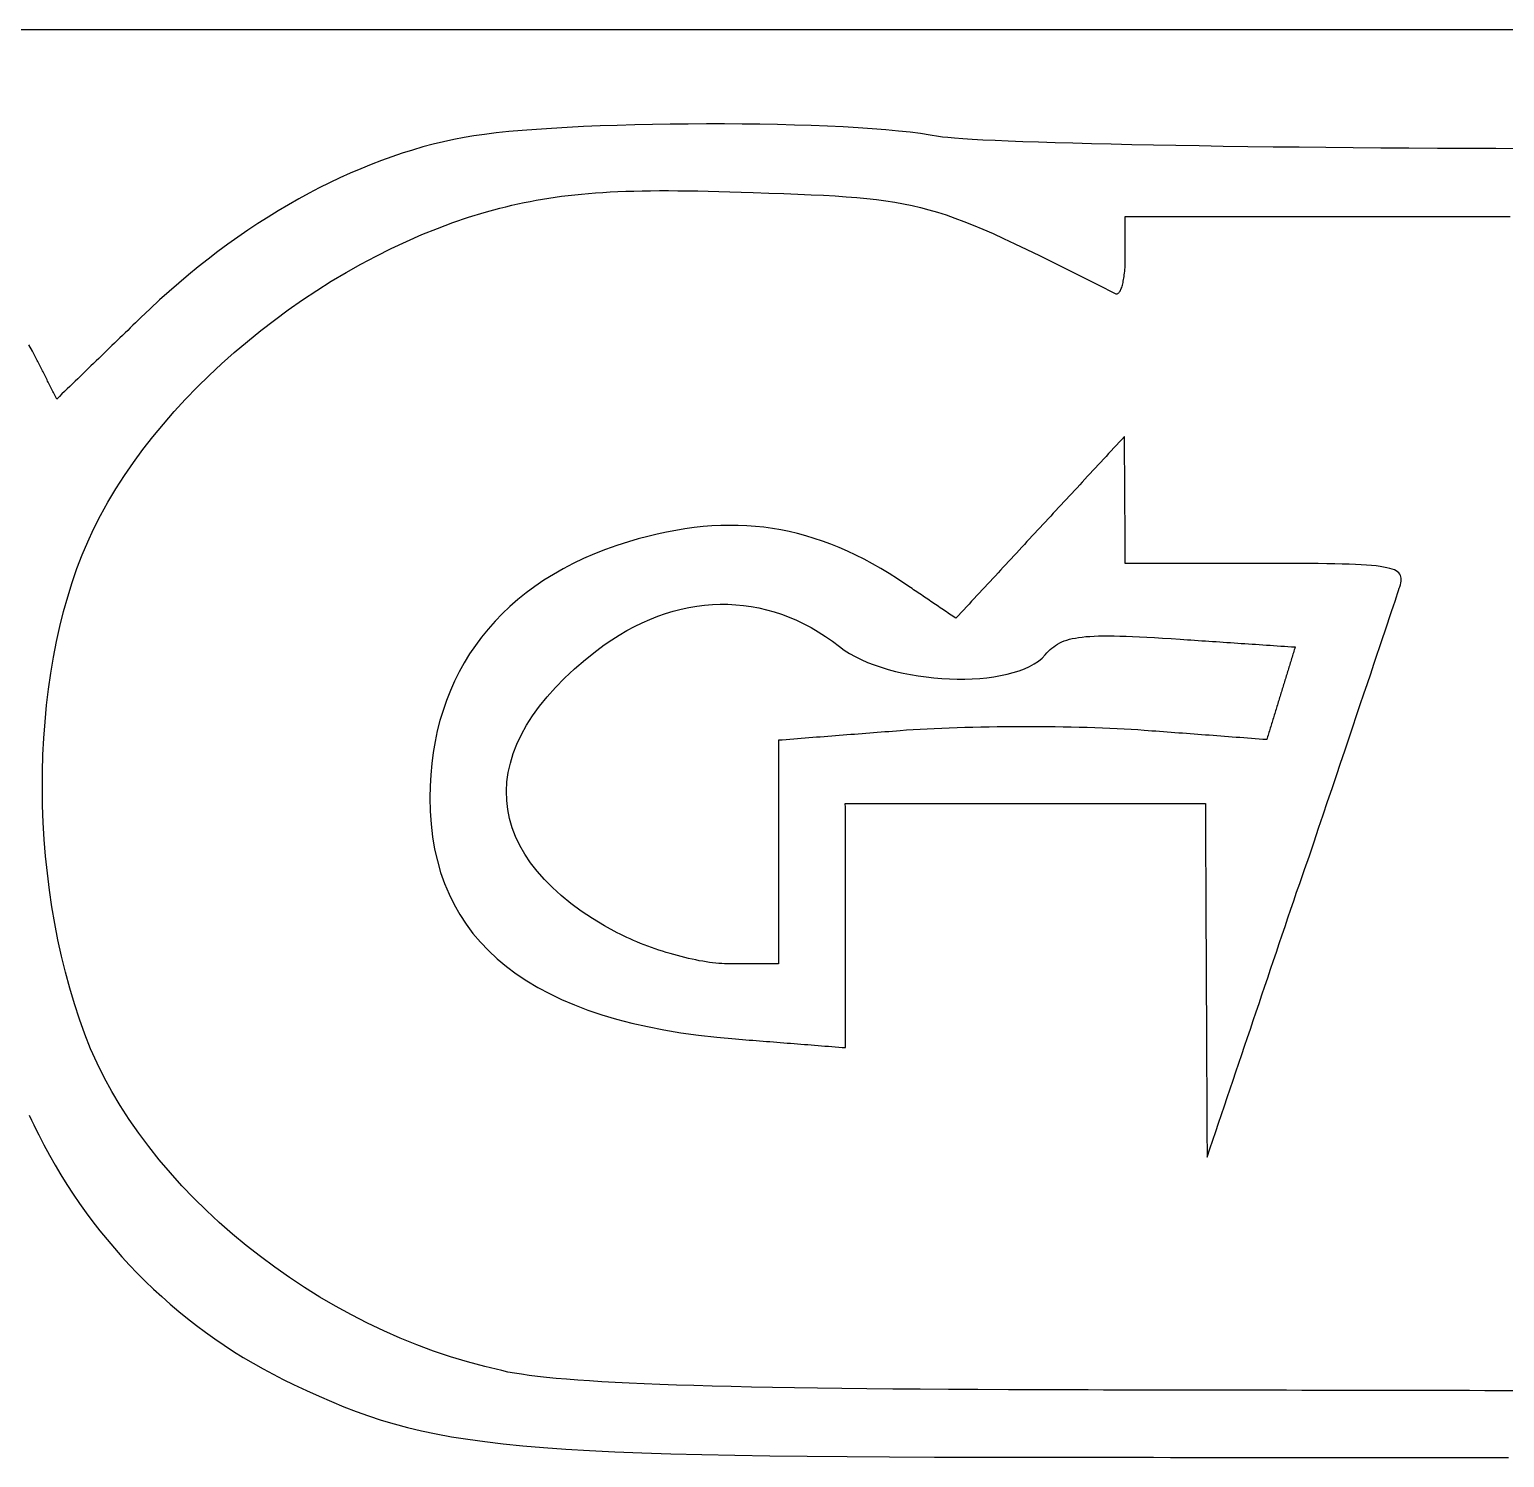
# Model space of a CAD drawing. Extents: x 0 to 124, y 0 to 63.
# Drawn here: x 61.48 to 92.69, y 32.46 to 62.65 of the extents above; entities that cross this region are included whole.
import ezdxf

# ---------------------------------------------------------------- set-up
doc = ezdxf.new("R2010")
doc.units = 0
doc.layers.get('0').update_dxf_attribs({"linetype": 'CONTINUOUS'})

msp = doc.modelspace()

# ---------------------------------------------------------------- linework, layer by layer
at = {"color": 7}
for points in [[(60.011908, 62.653333), (61.947778, 62.653333), (63.883644, 62.653333), (65.819514, 62.653333), (67.755381, 62.653333), (69.69125, 62.653333), (71.627117, 62.653333), (73.562986, 62.653333), (75.498853, 62.653333), (77.434722, 62.653333), (79.370589, 62.653333), (81.306458, 62.653333), (83.242325, 62.653333), (85.178194, 62.653333), (87.114061, 62.653333), (89.049931, 62.653333), (90.985797, 62.653333), (92.921667, 62.653333)], [(93.134265, 60.132718), (92.506566, 60.134267), (91.885426, 60.136468), (91.271722, 60.139305), (90.666333, 60.14276), (90.070133, 60.146816), (89.484002, 60.151457), (88.908817, 60.156665), (88.34545, 60.162424), (87.794787, 60.168718), (87.257701, 60.175528), (86.735065, 60.182839), (86.227765, 60.190633), (85.73667, 60.198893), (85.262661, 60.207604), (84.806615, 60.216747), (84.36941, 60.226307), (83.951922, 60.236265), (83.55503, 60.246607), (83.179607, 60.257314), (82.826533, 60.268369), (82.496688, 60.279756), (82.190943, 60.291459), (81.91018, 60.30346), (81.655274, 60.315742), (81.427106, 60.328289), (81.226547, 60.341084), (81.054476, 60.354109), (80.911776, 60.367348), (80.796892, 60.373853), (80.715556, 60.38747), (80.538467, 60.420716), (80.336602, 60.451757), (80.111552, 60.480597), (79.864918, 60.507239), (79.598294, 60.531683), (79.313281, 60.553934), (79.01147, 60.573994), (78.694461, 60.591865), (78.363849, 60.607551), (78.021231, 60.621053), (77.668205, 60.632374), (77.306368, 60.641517), (76.937314, 60.648485), (76.562641, 60.65328), (76.183947, 60.655904), (75.802829, 60.656362), (75.42088, 60.654654), (75.0397, 60.650784), (74.660884, 60.644754), (74.286028, 60.636567), (73.916732, 60.626225), (73.55459, 60.613731), (73.2012, 60.599088), (72.858159, 60.582299), (72.527058, 60.563365), (72.209502, 60.54229), (71.907084, 60.519076), (71.621399, 60.493726), (71.354047, 60.466243), (71.106623, 60.436628), (70.880724, 60.404885), (70.677944, 60.371017), (70.460644, 60.328563), (70.242797, 60.280733), (70.024473, 60.22757), (69.805756, 60.169117), (69.586723, 60.105418), (69.367451, 60.036515), (69.148015, 59.962453), (68.928496, 59.883275), (68.708973, 59.799023), (68.489522, 59.709742), (68.270222, 59.615475), (68.051149, 59.516265), (67.832382, 59.412155), (67.613998, 59.30319), (67.396078, 59.189411), (67.178696, 59.070864), (66.961933, 58.94759), (66.745863, 58.819634), (66.530567, 58.687038), (66.316123, 58.549847), (66.102608, 58.408103), (65.8901, 58.26185), (65.678677, 58.111132), (65.468415, 57.955991), (65.259393, 57.796471), (65.051689, 57.632615), (64.845384, 57.464468), (64.64055, 57.292071), (64.437271, 57.11547), (64.235618, 56.934706), (64.035675, 56.749823), (63.837518, 56.560865), (63.78192, 56.507031), (63.72632, 56.453196), (63.670722, 56.399362), (63.615124, 56.345528), (63.559526, 56.291693), (63.503926, 56.237859), (63.448328, 56.184024), (63.39273, 56.13019), (63.337132, 56.076356), (63.281532, 56.022521), (63.225934, 55.968687), (63.170336, 55.914852), (63.114738, 55.861018), (63.059141, 55.807183), (63.00354, 55.753349), (62.947942, 55.699514), (62.892345, 55.64568), (62.836744, 55.591845), (62.781146, 55.538011), (62.725548, 55.484177), (62.669951, 55.430342), (62.61435, 55.376508), (62.558752, 55.322673), (62.503154, 55.268839), (62.447557, 55.215005), (62.391956, 55.16117), (62.336358, 55.107336), (62.28076, 55.053501), (62.225163, 54.999667), (62.169565, 54.945832), (62.113964, 54.891998), (62.058367, 54.838163), (62.044651, 54.865466), (62.030935, 54.892768), (62.017219, 54.92007), (62.003503, 54.947372), (61.989787, 54.974674), (61.976071, 55.001976), (61.962355, 55.029279), (61.948639, 55.056581), (61.934923, 55.083883), (61.921207, 55.111185), (61.907491, 55.138487), (61.893775, 55.16579), (61.880059, 55.193092), (61.866343, 55.220394), (61.852627, 55.247696), (61.838911, 55.274998), (61.825195, 55.3023), (61.811479, 55.329603), (61.797763, 55.356905), (61.784047, 55.384207), (61.770331, 55.411509), (61.756615, 55.438811), (61.742899, 55.466113), (61.729183, 55.493416), (61.715467, 55.520718), (61.701751, 55.54802), (61.688035, 55.575322), (61.674319, 55.602624), (61.660603, 55.629927), (61.646887, 55.657229), (61.633171, 55.684531), (61.619455, 55.711833), (61.547177, 55.850374), (61.469741, 55.98881)], [(92.915918, 33.868505), (92.593329, 33.86907), (92.270744, 33.869634), (91.948155, 33.870199), (91.625567, 33.870763), (91.302978, 33.871328), (90.98039, 33.871892), (90.657801, 33.872456), (90.335213, 33.873021), (90.012624, 33.873585), (89.690039, 33.87415), (89.36745, 33.874714), (89.044862, 33.875279), (88.722273, 33.875843), (88.399685, 33.876408), (88.077096, 33.876972), (87.754508, 33.877536), (87.43192, 33.878101), (87.109334, 33.878665), (86.786745, 33.87923), (86.464157, 33.879794), (86.141568, 33.880359), (85.81898, 33.880923), (85.496392, 33.881488), (85.173803, 33.882052), (84.851215, 33.882616), (84.528629, 33.883181), (84.20604, 33.883745), (83.883452, 33.88431), (83.560864, 33.884874), (82.864887, 33.886568), (82.193799, 33.888825), (81.547166, 33.89176), (80.92455, 33.895288), (80.325516, 33.899409), (79.749633, 33.904122), (79.196466, 33.909484), (78.665575, 33.915467), (78.156531, 33.922128), (77.668896, 33.929437), (77.202236, 33.937452), (76.756119, 33.946145), (76.330104, 33.955571), (75.923764, 33.965703), (75.536656, 33.976596), (75.168354, 33.988252), (74.818415, 34.00067), (74.486409, 34.013878), (74.1719, 34.027876), (73.874455, 34.042693), (73.593638, 34.058356), (73.329013, 34.074866), (73.080146, 34.092223), (72.846602, 34.110454), (72.627947, 34.129589), (72.423745, 34.149599), (72.233564, 34.17054), (72.056966, 34.192412), (71.89352, 34.215244), (71.742788, 34.239035), (71.604336, 34.263786), (71.476351, 34.293982), (71.476351, 34.293982), (71.112741, 34.379337), (70.750585, 34.476925), (70.390303, 34.586406), (70.032316, 34.707441), (69.677046, 34.83969), (69.324917, 34.982812), (68.97635, 35.136468), (68.631762, 35.300316), (68.291583, 35.474018), (67.95623, 35.657232), (67.626126, 35.849619), (67.301694, 36.050839), (66.983353, 36.260552), (66.671526, 36.478417), (66.366636, 36.704094), (66.069106, 36.937244), (65.779354, 37.177526), (65.497806, 37.424601), (65.22488, 37.678127), (64.961002, 37.937765), (64.706593, 38.203175), (64.46207, 38.474016), (64.227862, 38.74995), (64.004385, 39.030634), (63.792063, 39.31573), (63.591321, 39.604897), (63.402577, 39.897796), (63.226253, 40.194085), (63.062773, 40.493426), (62.912557, 40.795477), (62.776029, 41.099899), (62.65361, 41.406352), (62.538991, 41.72579), (62.432229, 42.051316), (62.333313, 42.382414), (62.242234, 42.718567), (62.158987, 43.05926), (62.083558, 43.403976), (62.01594, 43.7522), (61.956123, 44.103415), (61.904104, 44.457104), (61.859866, 44.812753), (61.823402, 45.169845), (61.794709, 45.527864), (61.773768, 45.886293), (61.760588, 46.244617), (61.755141, 46.602319), (61.757399, 46.958884), (61.76739, 47.313795), (61.785113, 47.666537), (61.810542, 48.016592), (61.843658, 48.363446), (61.884461, 48.706581), (61.932944, 49.045483), (61.989092, 49.379633), (62.052903, 49.708518), (62.124364, 50.03162), (62.203465, 50.348424), (62.290201, 50.658413), (62.384559, 50.961071), (62.486534, 51.255882), (62.596116, 51.542331), (62.713291, 51.8199), (62.838059, 52.088074), (62.983909, 52.373668), (63.141623, 52.657632), (63.310804, 52.939657), (63.491056, 53.219429), (63.681991, 53.496638), (63.883207, 53.770971), (64.094312, 54.042117), (64.314911, 54.309764), (64.544612, 54.5736), (64.783016, 54.833314), (65.029729, 55.088594), (65.284358, 55.339128), (65.546509, 55.584605), (65.815786, 55.824713), (66.091791, 56.05914), (66.374134, 56.287574), (66.662419, 56.509704), (66.956249, 56.725219), (67.255232, 56.933805), (67.558971, 57.135153), (67.867073, 57.328949), (68.179143, 57.514882), (68.494786, 57.692641), (68.813607, 57.861914), (69.13521, 58.022389), (69.459204, 58.173754), (69.78519, 58.315698), (70.112774, 58.447909), (70.441566, 58.570076), (70.771165, 58.681886), (71.101179, 58.783028), (71.431212, 58.87319), (71.559973, 58.905463), (71.688415, 58.936153), (71.816826, 58.965277), (71.945483, 58.992853), (72.074665, 59.0189), (72.204659, 59.043433), (72.335743, 59.066471), (72.468198, 59.088033), (72.602304, 59.108135), (72.738347, 59.126793), (72.876605, 59.144028), (73.01736, 59.159855), (73.160893, 59.174294), (73.307482, 59.187358), (73.457415, 59.199067), (73.610967, 59.209442), (73.768424, 59.218496), (73.930064, 59.226248), (74.096169, 59.232717), (74.26702, 59.237918), (74.442901, 59.241872), (74.624091, 59.244581), (74.810871, 59.246077), (75.003522, 59.246388), (75.202325, 59.245513), (75.407562, 59.243481), (75.619517, 59.240309), (75.838465, 59.23601), (76.064694, 59.230603), (76.298481, 59.224103), (76.540106, 59.216531), (76.789856, 59.207904), (77.126078, 59.195751), (77.441868, 59.184031), (77.738642, 59.172347), (78.017822, 59.160304), (78.280824, 59.147505), (78.529073, 59.133555), (78.763983, 59.118058), (78.986975, 59.100617), (79.199475, 59.080833), (79.402892, 59.058315), (79.598655, 59.032664), (79.788179, 59.003483), (79.972885, 58.970377), (80.154193, 58.932949), (80.33352, 58.890803), (80.512291, 58.843544), (80.691919, 58.790774), (80.873829, 58.732098), (81.059438, 58.667119), (81.250166, 58.595441), (81.447434, 58.516668), (81.65266, 58.430404), (81.867265, 58.336253), (82.092667, 58.233817), (82.330287, 58.122701), (82.581547, 58.002509), (82.84786, 57.872844), (83.130652, 57.733311), (83.43134, 57.583513), (83.751344, 57.423053), (84.092085, 57.251536), (84.45498, 57.068565), (84.465818, 57.064233), (84.476542, 57.062201), (84.487097, 57.062435), (84.497483, 57.06489), (84.507699, 57.069496), (84.517718, 57.076213), (84.52754, 57.084993), (84.537135, 57.095788), (84.546505, 57.10855), (84.555621, 57.123228), (84.564482, 57.139772), (84.573062, 57.158136), (84.581359, 57.17827), (84.589374, 57.200125), (84.597051, 57.223652), (84.604417, 57.2488), (84.611444, 57.275524), (84.618105, 57.303773), (84.624398, 57.333499), (84.630325, 57.364652), (84.635856, 57.397183), (84.640965, 57.431044), (84.64565, 57.466186), (84.649911, 57.502559), (84.653721, 57.540115), (84.657051, 57.578805), (84.659902, 57.618579), (84.66216, 57.65939), (84.664135, 57.701187), (84.665546, 57.743923), (84.666393, 57.787548), (84.666669, 57.832013), (84.666669, 57.859205), (84.666669, 57.886397), (84.666669, 57.913589), (84.666669, 57.940782), (84.666669, 57.967974), (84.666669, 57.995166), (84.666669, 58.022358), (84.666669, 58.04955), (84.666669, 58.076742), (84.666669, 58.103934), (84.666669, 58.131126), (84.666669, 58.158318), (84.666669, 58.185511), (84.666669, 58.212703), (84.666669, 58.239895), (84.666669, 58.267087), (84.666669, 58.294282), (84.666669, 58.321474), (84.666669, 58.348666), (84.666669, 58.375858), (84.666669, 58.40305), (84.666669, 58.430242), (84.666669, 58.457437), (84.666669, 58.484629), (84.666669, 58.511822), (84.666669, 58.539014), (84.666669, 58.566206), (84.666669, 58.593398), (84.666669, 58.620593), (84.666669, 58.647785), (84.666669, 58.674977), (84.666669, 58.702169), (84.992255, 58.702169), (85.317838, 58.702169), (85.643424, 58.702169), (85.969009, 58.702169), (86.294595, 58.702169), (86.620178, 58.702169), (86.945764, 58.702169), (87.271349, 58.702169), (87.596932, 58.702169), (87.922518, 58.702169), (88.248103, 58.702169), (88.573689, 58.702169), (88.899272, 58.702169), (89.224858, 58.702169), (89.550443, 58.702169), (89.876026, 58.702169), (90.201612, 58.702169), (90.527197, 58.702169), (90.852783, 58.702169), (91.178366, 58.702169), (91.503952, 58.702169), (91.829537, 58.702169), (92.155123, 58.702169), (92.480706, 58.702169), (92.806291, 58.702169)], [(61.476469, 39.694033), (61.525559, 39.591459), (61.575428, 39.48856), (61.626011, 39.385499), (61.677242, 39.282433), (61.78841, 39.065852), (61.903774, 38.852106), (62.023281, 38.641245), (62.146888, 38.433318), (62.27454, 38.228374), (62.406189, 38.026461), (62.541782, 37.827628), (62.681276, 37.631924), (62.824617, 37.439398), (62.971753, 37.250099), (63.122638, 37.064075), (63.277219, 36.881375), (63.435447, 36.702049), (63.597276, 36.526144), (63.762653, 36.353711), (63.931526, 36.184797), (64.103848, 36.019451), (64.279568, 35.857723), (64.458638, 35.69966), (64.641008, 35.545313), (64.826625, 35.394729), (65.015443, 35.247958), (65.207408, 35.105048), (65.402474, 34.966049), (65.600591, 34.831008), (65.801706, 34.699976), (66.005772, 34.573), (66.212737, 34.45013), (66.422552, 34.331412), (66.63517, 34.2169), (66.850537, 34.106639), (67.068604, 34.000679), (67.343113, 33.872522), (67.610688, 33.751643), (67.873632, 33.637828), (68.134247, 33.530872), (68.394834, 33.430559), (68.657696, 33.336675), (68.925135, 33.249014), (69.199455, 33.167361), (69.482956, 33.091508), (69.777943, 33.021238), (70.086714, 32.956344), (70.411577, 32.896611), (70.75483, 32.841832), (71.118778, 32.791791), (71.505722, 32.74628), (71.917966, 32.705084), (72.35781, 32.667994), (72.827555, 32.634799), (73.329509, 32.605287), (73.865969, 32.579238), (74.439241, 32.556463), (75.051624, 32.536736), (75.705422, 32.519831), (76.40294, 32.50555), (77.146477, 32.493697), (77.938334, 32.484045), (78.780818, 32.476368), (79.676227, 32.47047), (80.626867, 32.466152), (81.635038, 32.463189), (82.703041, 32.461495), (83.833183, 32.460649), (84.190784, 32.460496), (84.548382, 32.460341), (84.905983, 32.460189), (85.263581, 32.460036), (85.621182, 32.459881), (85.978783, 32.459728), (86.336381, 32.459573), (86.693982, 32.459421), (87.051583, 32.459268), (87.409181, 32.459113), (87.766782, 32.458961), (88.124383, 32.458808), (88.481981, 32.458653), (88.839582, 32.458501), (89.19718, 32.458346), (89.554781, 32.458193), (89.912382, 32.458041), (90.26998, 32.457886), (90.627581, 32.457733), (90.985182, 32.457581), (91.34278, 32.457426), (91.700381, 32.457273), (92.057979, 32.457118), (92.41558, 32.456966), (92.773181, 32.456813)]]:
    msp.add_lwpolyline(points, dxfattribs=at)
for points in [[(90.473804, 50.870556), (90.485996, 50.91149), (90.495478, 50.95012), (90.501857, 50.986513), (90.504792, 51.020733), (90.503945, 51.052848), (90.498809, 51.082922), (90.489072, 51.11102), (90.47434, 51.13721), (90.454274, 51.161557), (90.428479, 51.184129), (90.396574, 51.204988), (90.358189, 51.224202), (90.312943, 51.241838), (90.260461, 51.257961), (90.200367, 51.272637), (90.132284, 51.28593), (90.055835, 51.297907), (89.970647, 51.308634), (89.876336, 51.318176), (89.77253, 51.326601), (89.658853, 51.333972), (89.534924, 51.340359), (89.400372, 51.345823), (89.254815, 51.350432), (89.09788, 51.354253), (88.92919, 51.357352), (88.748368, 51.359779), (88.555034, 51.361641), (88.348817, 51.362968), (88.129336, 51.363843), (87.896215, 51.364323), (87.649019, 51.364444), (87.555821, 51.364444), (87.462622, 51.364444), (87.369424, 51.364444), (87.276226, 51.364444), (87.183028, 51.364444), (87.089827, 51.364444), (86.996628, 51.364444), (86.90343, 51.364444), (86.810232, 51.364444), (86.717034, 51.364444), (86.623835, 51.364444), (86.530637, 51.364444), (86.437439, 51.364444), (86.344241, 51.364444), (86.251042, 51.364444), (86.157841, 51.364444), (86.064643, 51.364444), (85.971445, 51.364444), (85.878247, 51.364444), (85.785048, 51.364444), (85.69185, 51.364444), (85.598652, 51.364444), (85.505454, 51.364444), (85.412255, 51.364444), (85.319057, 51.364444), (85.225859, 51.364444), (85.132658, 51.364444), (85.03946, 51.364444), (84.946261, 51.364444), (84.853063, 51.364444), (84.759865, 51.364444), (84.666667, 51.364444), (84.666384, 51.406337), (84.666102, 51.448229), (84.66582, 51.490122), (84.665538, 51.532014), (84.665256, 51.573906), (84.664973, 51.615799), (84.664691, 51.657691), (84.664409, 51.699583), (84.664127, 51.741476), (84.663844, 51.783368), (84.663562, 51.825261), (84.66328, 51.867153), (84.662998, 51.909045), (84.662716, 51.950937), (84.662433, 51.99283), (84.662151, 52.034722), (84.661869, 52.076615), (84.661587, 52.118507), (84.661304, 52.160399), (84.661022, 52.202292), (84.66074, 52.244184), (84.660458, 52.286076), (84.660176, 52.327969), (84.659893, 52.369861), (84.659611, 52.411754), (84.659329, 52.453646), (84.659047, 52.495538), (84.658764, 52.537431), (84.658482, 52.579323), (84.6582, 52.621215), (84.657918, 52.663108), (84.657636, 52.705), (84.657353, 52.746893), (84.657071, 52.788785), (84.656789, 52.830677), (84.656507, 52.872569), (84.656224, 52.914462), (84.655942, 52.956354), (84.65566, 52.998247), (84.655378, 53.040139), (84.655096, 53.082031), (84.654813, 53.123924), (84.654531, 53.165816), (84.654249, 53.207708), (84.653967, 53.249601), (84.653684, 53.291493), (84.653402, 53.333386), (84.65312, 53.375278), (84.652838, 53.41717), (84.652556, 53.459062), (84.652273, 53.500955), (84.651991, 53.542847), (84.651709, 53.58474), (84.651427, 53.626632), (84.651144, 53.668524), (84.650862, 53.710417), (84.65058, 53.752309), (84.650298, 53.794201), (84.650016, 53.836094), (84.649733, 53.877986), (84.649451, 53.919879), (84.649169, 53.961771), (84.648887, 54.003663), (84.648604, 54.045556), (84.592863, 53.9855), (84.537118, 53.925444), (84.481376, 53.865389), (84.425635, 53.805333), (84.36989, 53.745278), (84.314149, 53.685222), (84.258407, 53.625166), (84.202665, 53.565111), (84.146921, 53.505055), (84.091179, 53.445), (84.035437, 53.384944), (83.979693, 53.324888), (83.923951, 53.264833), (83.868209, 53.204777), (83.812465, 53.144721), (83.756723, 53.084666), (83.700981, 53.02461), (83.645237, 52.964555), (83.589495, 52.904499), (83.533753, 52.844443), (83.478009, 52.784388), (83.422267, 52.724332), (83.366525, 52.664277), (83.310784, 52.604221), (83.255039, 52.544166), (83.199297, 52.48411), (83.143556, 52.424054), (83.087811, 52.363999), (83.032069, 52.303943), (82.976328, 52.243888), (82.920583, 52.183832), (82.864841, 52.123776), (82.8091, 52.063721), (82.753355, 52.003665), (82.697614, 51.94361), (82.641872, 51.883554), (82.586127, 51.823498), (82.530386, 51.763443), (82.474644, 51.703387), (82.418899, 51.643331), (82.363158, 51.583276), (82.307416, 51.52322), (82.251671, 51.463165), (82.19593, 51.403109), (82.140188, 51.343053), (82.084443, 51.282998), (82.028702, 51.222942), (81.97296, 51.162887), (81.917215, 51.102831), (81.861474, 51.042775), (81.805729, 50.98272), (81.749987, 50.922664), (81.694246, 50.862608), (81.638501, 50.802553), (81.58276, 50.742497), (81.527018, 50.682442), (81.471273, 50.622386), (81.415532, 50.562331), (81.35979, 50.502275), (81.304045, 50.442219), (81.248304, 50.382164), (81.192562, 50.322108), (81.136817, 50.262052), (81.081076, 50.201997), (81.047999, 50.224445), (81.01492, 50.246893), (80.981844, 50.269341), (80.948767, 50.291789), (80.915688, 50.314237), (80.882611, 50.336685), (80.849532, 50.359132), (80.816456, 50.38158), (80.783379, 50.404028), (80.7503, 50.426476), (80.717223, 50.448924), (80.684144, 50.471372), (80.651068, 50.49382), (80.617991, 50.516268), (80.584912, 50.538716), (80.551836, 50.561164), (80.518759, 50.583612), (80.48568, 50.60606), (80.452603, 50.628508), (80.419524, 50.650956), (80.386448, 50.673404), (80.353371, 50.695852), (80.320292, 50.7183), (80.287216, 50.740748), (80.254139, 50.763196), (80.22106, 50.785644), (80.187983, 50.808092), (80.154907, 50.83054), (80.121828, 50.852988), (80.088751, 50.875435), (80.055672, 50.897883), (80.022596, 50.920331), (79.844844, 51.038224), (79.667741, 51.150174), (79.491191, 51.256194), (79.315087, 51.356302), (79.139336, 51.450513), (78.96383, 51.538841), (78.788472, 51.621304), (78.613161, 51.697915), (78.437796, 51.768691), (78.262274, 51.833646), (78.086498, 51.892797), (77.910363, 51.94616), (77.733771, 51.993749), (77.55662, 52.03558), (77.378808, 52.071668), (77.200235, 52.102029), (77.020804, 52.126678), (76.84041, 52.145632), (76.658953, 52.158905), (76.476332, 52.166514), (76.292445, 52.168461), (76.107194, 52.164787), (75.920479, 52.155493), (75.732194, 52.140598), (75.542242, 52.120114), (75.35052, 52.094056), (75.156929, 52.062443), (74.961369, 52.025289), (74.763737, 51.982609), (74.563932, 51.93442), (74.361856, 51.880735), (74.157405, 51.821572), (73.908864, 51.742393), (73.667247, 51.656582), (73.432622, 51.56422), (73.205046, 51.465389), (72.984583, 51.360171), (72.771302, 51.248646), (72.56526, 51.130897), (72.366525, 51.007006), (72.175156, 50.877053), (71.991217, 50.74112), (71.814775, 50.59929), (71.645893, 50.451642), (71.484628, 50.29826), (71.331051, 50.139224), (71.185219, 49.974617), (71.047201, 49.804519), (70.917054, 49.629013), (70.794849, 49.448179), (70.680642, 49.2621), (70.574498, 49.070857), (70.476485, 48.874532), (70.386662, 48.673205), (70.305092, 48.466959), (70.231841, 48.255876), (70.166969, 48.040037), (70.110542, 47.819523), (70.062623, 47.594416), (70.023276, 47.364798), (69.992562, 47.130749), (69.970548, 46.892353), (69.957284, 46.64969), (69.952853, 46.402841), (69.959175, 46.120877), (69.978168, 45.846804), (70.009831, 45.580626), (70.054151, 45.322346), (70.111126, 45.071966), (70.180756, 44.82949), (70.263032, 44.594919), (70.357955, 44.368257), (70.465518, 44.149506), (70.585717, 43.93867), (70.718553, 43.73575), (70.864019, 43.54075), (71.022111, 43.353673), (71.19283, 43.174521), (71.376167, 43.003296), (71.57212, 42.840003), (71.780688, 42.684642), (72.001865, 42.537219), (72.23565, 42.397734), (72.482038, 42.26619), (72.741022, 42.142591), (73.012605, 42.02694), (73.29678, 41.919238), (73.593542, 41.819489), (73.902892, 41.727696), (74.224823, 41.643861), (74.559329, 41.567987), (74.906415, 41.500077), (75.26607, 41.440134), (75.638293, 41.38816), (76.023078, 41.344158), (76.420427, 41.308131), (76.493189, 41.302356), (76.565949, 41.296582), (76.638712, 41.290805), (76.711471, 41.285031), (76.784234, 41.279254), (76.856994, 41.273479), (76.929756, 41.267702), (77.002516, 41.261928), (77.075278, 41.256151), (77.148038, 41.250374), (77.220801, 41.2446), (77.29356, 41.238822), (77.366323, 41.233048), (77.439083, 41.227271), (77.511845, 41.221497), (77.584605, 41.21572), (77.657367, 41.209946), (77.73013, 41.204171), (77.80289, 41.198394), (77.875652, 41.19262), (77.948412, 41.186843), (78.021174, 41.181069), (78.093934, 41.175291), (78.166697, 41.169514), (78.239456, 41.16374), (78.312219, 41.157963), (78.384979, 41.152189), (78.457741, 41.146414), (78.530501, 41.14064), (78.603263, 41.134863), (78.676023, 41.129089), (78.748786, 41.123312), (78.748786, 41.203955), (78.748786, 41.284598), (78.748786, 41.365241), (78.748786, 41.445884), (78.748786, 41.526527), (78.748786, 41.60717), (78.748786, 41.687813), (78.748786, 41.768456), (78.748786, 41.849099), (78.748786, 41.929742), (78.748786, 42.010385), (78.748786, 42.091028), (78.748786, 42.171671), (78.748786, 42.252314), (78.748786, 42.332957), (78.748786, 42.4136), (78.748786, 42.494243), (78.748786, 42.574886), (78.748786, 42.655529), (78.748786, 42.736172), (78.748786, 42.816815), (78.748786, 42.897458), (78.748786, 42.978101), (78.748786, 43.058744), (78.748786, 43.139387), (78.748786, 43.22003), (78.748786, 43.300673), (78.748786, 43.381316), (78.748786, 43.461959), (78.748786, 43.542602), (78.748786, 43.623246), (78.748786, 43.703889), (78.748786, 43.784532), (78.748786, 43.865175), (78.748786, 43.945818), (78.748786, 44.026461), (78.748786, 44.107104), (78.748786, 44.187747), (78.748786, 44.26839), (78.748786, 44.349033), (78.748786, 44.429676), (78.748786, 44.510319), (78.748786, 44.590962), (78.748786, 44.671605), (78.748786, 44.752248), (78.748786, 44.832891), (78.748786, 44.913534), (78.748786, 44.994177), (78.748786, 45.07482), (78.748786, 45.155463), (78.748786, 45.236106), (78.748786, 45.316749), (78.748786, 45.397392), (78.748786, 45.478035), (78.748786, 45.558678), (78.748786, 45.639321), (78.748786, 45.719964), (78.748786, 45.800607), (78.748786, 45.88125), (78.748786, 45.961893), (78.748786, 46.042536), (78.748786, 46.123179), (78.748786, 46.203822), (78.74, 46.284444), (78.859061, 46.284444), (78.978125, 46.284444), (79.097186, 46.284444), (79.21625, 46.284444), (79.335311, 46.284444), (79.454375, 46.284444), (79.573436, 46.284444), (79.6925, 46.284444), (79.811561, 46.284444), (79.930625, 46.284444), (80.049686, 46.284444), (80.16875, 46.284444), (80.287811, 46.284444), (80.406875, 46.284444), (80.525936, 46.284444), (80.645, 46.284444), (80.764061, 46.284444), (80.883125, 46.284444), (81.002186, 46.284444), (81.12125, 46.284444), (81.240311, 46.284444), (81.359375, 46.284444), (81.478436, 46.284444), (81.5975, 46.284444), (81.716561, 46.284444), (81.835625, 46.284444), (81.954686, 46.284444), (82.07375, 46.284444), (82.192811, 46.284444), (82.311875, 46.284444), (82.430936, 46.284444), (82.55, 46.284444), (82.669061, 46.284444), (82.788125, 46.284444), (82.907186, 46.284444), (83.02625, 46.284444), (83.145311, 46.284444), (83.264375, 46.284444), (83.383436, 46.284444), (83.5025, 46.284444), (83.621561, 46.284444), (83.740625, 46.284444), (83.859686, 46.284444), (83.97875, 46.284444), (84.097811, 46.284444), (84.216875, 46.284444), (84.335936, 46.284444), (84.455, 46.284444), (84.574061, 46.284444), (84.693125, 46.284444), (84.812186, 46.284444), (84.93125, 46.284444), (85.050311, 46.284444), (85.169375, 46.284444), (85.288436, 46.284444), (85.4075, 46.284444), (85.526561, 46.284444), (85.645625, 46.284444), (85.764686, 46.284444), (85.88375, 46.284444), (86.002811, 46.284444), (86.121875, 46.284444), (86.240936, 46.284444), (86.36, 46.284444), (86.360564, 46.167587), (86.361129, 46.050729), (86.361693, 45.933872), (86.362258, 45.817014), (86.362822, 45.700156), (86.363387, 45.583299), (86.363951, 45.466441), (86.364516, 45.349583), (86.36508, 45.232726), (86.365644, 45.115868), (86.366209, 44.999011), (86.366773, 44.882153), (86.367338, 44.765295), (86.367902, 44.648438), (86.368467, 44.53158), (86.369031, 44.414722), (86.369596, 44.297865), (86.37016, 44.181007), (86.370724, 44.064149), (86.371289, 43.947292), (86.371853, 43.830434), (86.372418, 43.713576), (86.372982, 43.596719), (86.373547, 43.479861), (86.374111, 43.363004), (86.374676, 43.246146), (86.37524, 43.129288), (86.375804, 43.012431), (86.376369, 42.895573), (86.376933, 42.778715), (86.377498, 42.661858), (86.378062, 42.545), (86.378627, 42.428143), (86.379191, 42.311285), (86.379756, 42.194427), (86.38032, 42.077569), (86.380884, 41.960712), (86.381449, 41.843854), (86.382013, 41.726997), (86.382578, 41.610139), (86.383142, 41.493281), (86.383707, 41.376424), (86.384271, 41.259566), (86.384836, 41.142708), (86.3854, 41.025851), (86.385964, 40.908993), (86.386529, 40.792136), (86.387093, 40.675278), (86.387658, 40.55842), (86.388222, 40.441562), (86.388787, 40.324705), (86.389351, 40.207847), (86.389916, 40.09099), (86.39048, 39.974132), (86.391044, 39.857274), (86.391609, 39.740417), (86.392173, 39.623559), (86.392738, 39.506701), (86.393302, 39.389844), (86.393867, 39.272986), (86.394431, 39.156129), (86.394996, 39.039271), (86.39556, 38.922413), (86.396124, 38.805556), (86.457257, 38.986354), (86.518389, 39.167153), (86.579524, 39.347951), (86.640656, 39.52875), (86.701788, 39.709549), (86.76292, 39.890347), (86.824055, 40.071146), (86.885187, 40.251944), (86.946319, 40.432743), (87.007452, 40.613542), (87.068587, 40.79434), (87.129719, 40.975139), (87.190851, 41.155937), (87.251983, 41.336736), (87.313118, 41.517535), (87.37425, 41.698333), (87.435382, 41.879132), (87.496517, 42.059931), (87.55765, 42.240729), (87.618782, 42.421528), (87.679914, 42.602326), (87.741046, 42.783125), (87.802181, 42.963924), (87.863313, 43.144722), (87.924445, 43.325521), (87.985577, 43.506319), (88.046712, 43.687118), (88.107845, 43.867917), (88.168977, 44.048715), (88.230109, 44.229514), (88.291244, 44.410312), (88.359996, 44.591111), (88.460478, 44.888318), (88.560092, 45.183035), (88.658706, 45.474859), (88.756182, 45.763388), (88.852386, 46.048219), (88.947182, 46.328951), (89.040434, 46.60518), (89.132006, 46.876505), (89.221764, 47.142522), (89.309572, 47.40283), (89.395294, 47.657026), (89.478798, 47.904707), (89.559943, 48.145472), (89.638598, 48.378917), (89.714623, 48.60464), (89.787885, 48.82224), (89.858252, 49.031312), (89.925584, 49.231456), (89.989745, 49.422268), (90.050603, 49.603346), (90.108021, 49.774288), (90.161861, 49.934691), (90.211992, 50.084153), (90.258276, 50.222271), (90.300579, 50.348643), (90.338763, 50.462867), (90.372695, 50.56454), (90.402238, 50.65326), (90.427271, 50.728623), (90.447647, 50.790229), (90.463198, 50.837674), (90.473838, 50.870556), (90.473838, 50.870556), (90.473838, 50.870556), (90.473838, 50.870556), (90.473835, 50.870556), (90.473835, 50.870556), (90.473835, 50.870556), (90.473835, 50.870556), (90.473835, 50.870556), (90.473835, 50.870556), (90.473832, 50.870556), (90.473832, 50.870556), (90.473832, 50.870556), (90.473832, 50.870556), (90.473832, 50.870556), (90.473832, 50.870556), (90.473829, 50.870556), (90.473829, 50.870556), (90.473829, 50.870556), (90.473829, 50.870556), (90.473829, 50.870556), (90.473829, 50.870556), (90.473829, 50.870556), (90.473826, 50.870556), (90.473826, 50.870556), (90.473826, 50.870556), (90.473826, 50.870556), (90.473826, 50.870556), (90.473826, 50.870556), (90.473824, 50.870556), (90.473824, 50.870556), (90.473824, 50.870556), (90.473804, 50.870556)], [(73.916055, 43.553799), (73.646758, 43.702425), (73.393828, 43.855481), (73.157278, 44.012769), (72.937124, 44.174091), (72.733377, 44.339249), (72.546055, 44.508044), (72.375169, 44.68028), (72.220734, 44.855756), (72.082767, 45.034276), (71.961279, 45.215642), (71.856287, 45.399654), (71.767802, 45.586116), (71.695841, 45.77483), (71.640415, 45.965596), (71.601542, 46.158218), (71.579246, 46.352496), (71.573517, 46.548234), (71.584383, 46.745233), (71.611871, 46.943294), (71.655968, 47.14222), (71.7167, 47.341813), (71.794085, 47.541875), (71.888136, 47.742207), (71.998865, 47.942612), (72.126289, 48.142891), (72.27042, 48.342847), (72.431272, 48.542281), (72.608863, 48.740995), (72.803204, 48.938792), (73.014309, 49.135473), (73.242193, 49.330839), (73.486871, 49.524695), (73.643747, 49.640176), (73.801966, 49.74839), (73.961419, 49.849336), (74.121986, 49.94301), (74.283564, 50.029413), (74.446037, 50.10854), (74.609288, 50.180392), (74.773214, 50.244965), (74.937693, 50.302259), (75.102621, 50.352272), (75.267882, 50.395001), (75.433363, 50.430445), (75.598954, 50.458602), (75.764542, 50.47947), (75.930015, 50.493047), (76.095259, 50.499333), (76.260164, 50.498317), (76.424618, 50.490011), (76.588504, 50.47441), (76.751716, 50.451507), (76.914141, 50.421304), (77.075662, 50.383798), (77.23617, 50.338988), (77.395553, 50.286871), (77.553699, 50.227445), (77.710496, 50.160709), (77.865828, 50.086661), (78.019588, 50.005299), (78.171661, 49.916622), (78.321936, 49.820627), (78.470297, 49.717313), (78.616638, 49.606678), (78.720292, 49.530834), (78.832591, 49.459264), (78.952877, 49.391994), (79.080495, 49.329051), (79.214794, 49.270461), (79.355117, 49.21625), (79.500809, 49.166444), (79.651214, 49.121072), (79.80568, 49.080158), (79.963552, 49.043729), (80.124176, 49.011812), (80.286894, 48.984434), (80.451057, 48.961619), (80.616004, 48.943396), (80.781085, 48.92979), (80.945643, 48.920829), (81.109024, 48.916537), (81.270571, 48.916932), (81.429634, 48.92206), (81.585559, 48.931938), (81.737685, 48.946593), (81.885361, 48.96605), (82.027934, 48.990338), (82.164747, 49.01948), (82.295145, 49.053505), (82.418476, 49.092438), (82.534083, 49.136306), (82.641313, 49.185135), (82.739509, 49.238952), (82.828017, 49.297784), (82.906184, 49.361656), (82.973356, 49.430596), (83.007652, 49.469212), (83.042455, 49.505649), (83.078066, 49.539943), (83.114792, 49.572129), (83.152934, 49.602243), (83.192798, 49.630318), (83.234685, 49.65639), (83.278904, 49.680494), (83.32575, 49.702666), (83.375534, 49.722941), (83.428558, 49.741353), (83.485126, 49.757936), (83.545539, 49.772727), (83.610103, 49.785761), (83.67912, 49.797069), (83.752899, 49.80669), (83.831735, 49.814657), (83.915939, 49.821007), (84.005812, 49.825774), (84.101658, 49.828994), (84.20378, 49.830687), (84.312481, 49.830916), (84.428068, 49.829703), (84.550843, 49.827078), (84.681108, 49.823082), (84.819168, 49.817748), (84.965326, 49.811113), (85.119887, 49.803211), (85.283156, 49.794075), (85.455433, 49.78374), (85.637026, 49.772242), (85.828234, 49.759619), (85.90422, 49.754513), (85.980205, 49.749408), (86.056191, 49.744302), (86.132176, 49.739197), (86.208162, 49.734092), (86.28415, 49.728986), (86.360135, 49.723881), (86.436121, 49.718775), (86.512106, 49.71367), (86.588092, 49.708565), (86.664078, 49.703459), (86.740063, 49.698354), (86.816049, 49.693248), (86.892034, 49.688143), (86.96802, 49.683038), (87.044005, 49.677932), (87.119993, 49.672827), (87.195979, 49.667721), (87.271964, 49.662616), (87.34795, 49.657511), (87.423935, 49.652405), (87.499921, 49.6473), (87.575906, 49.642194), (87.651892, 49.637089), (87.727877, 49.631984), (87.803863, 49.626878), (87.879851, 49.621773), (87.955837, 49.616667), (88.031822, 49.611562), (88.107808, 49.606457), (88.183793, 49.601351), (88.259779, 49.596246), (88.250381, 49.56563), (88.240983, 49.535015), (88.231585, 49.504399), (88.222187, 49.473784), (88.212789, 49.443168), (88.203391, 49.412552), (88.193993, 49.381937), (88.184595, 49.351321), (88.175197, 49.320706), (88.165799, 49.29009), (88.156401, 49.259475), (88.147003, 49.228859), (88.137605, 49.198244), (88.128207, 49.167628), (88.118809, 49.137013), (88.109411, 49.106397), (88.100013, 49.075781), (88.090615, 49.045166), (88.081217, 49.01455), (88.071819, 48.983935), (88.062421, 48.953319), (88.053023, 48.922704), (88.043625, 48.892088), (88.034227, 48.861473), (88.024829, 48.830857), (88.015431, 48.800242), (88.006033, 48.769626), (87.996635, 48.73901), (87.987237, 48.708395), (87.977839, 48.677779), (87.968441, 48.647164), (87.959043, 48.616548), (87.949645, 48.585933), (87.940247, 48.555317), (87.930849, 48.524702), (87.921451, 48.494086), (87.912053, 48.46347), (87.902655, 48.432855), (87.893257, 48.402239), (87.883859, 48.371624), (87.874461, 48.341008), (87.865063, 48.310393), (87.855665, 48.279777), (87.846267, 48.249162), (87.836869, 48.218546), (87.827471, 48.187931), (87.818073, 48.157315), (87.808675, 48.126699), (87.799277, 48.096084), (87.789879, 48.065468), (87.780481, 48.034853), (87.771083, 48.004237), (87.761685, 47.973621), (87.752287, 47.943006), (87.742889, 47.912391), (87.733491, 47.881775), (87.724093, 47.851159), (87.714695, 47.820544), (87.705297, 47.789928), (87.695899, 47.759313), (87.686501, 47.728697), (87.677103, 47.698082), (87.667705, 47.667466), (87.658307, 47.636851), (87.577335, 47.642921), (87.496362, 47.648992), (87.415387, 47.655062), (87.334415, 47.661133), (87.253442, 47.667204), (87.17247, 47.673274), (87.091497, 47.679345), (87.010522, 47.685415), (86.92955, 47.691486), (86.848577, 47.697557), (86.767605, 47.703627), (86.686633, 47.709698), (86.60566, 47.715768), (86.524685, 47.721839), (86.443713, 47.72791), (86.36274, 47.73398), (86.281768, 47.740051), (86.200796, 47.746121), (86.11982, 47.752192), (86.038848, 47.758263), (85.957876, 47.764333), (85.876903, 47.770404), (85.795931, 47.776474), (85.714956, 47.782545), (85.633983, 47.788616), (85.553011, 47.794686), (85.472039, 47.800757), (85.391066, 47.806827), (85.310094, 47.812898), (85.229119, 47.818969), (85.148146, 47.825039), (85.067174, 47.83111), (84.93099, 47.840804), (84.789868, 47.849855), (84.644143, 47.858262), (84.494141, 47.866026), (84.340198, 47.873147), (84.182639, 47.879624), (84.0218, 47.88546), (83.85801, 47.890656), (83.6916, 47.895208), (83.522902, 47.89912), (83.352248, 47.902393), (83.179962, 47.905018), (83.006384, 47.907022), (82.831841, 47.908377), (82.656666, 47.909082), (82.481186, 47.909161), (82.305734, 47.908596), (82.13064, 47.907411), (81.956238, 47.905576), (81.782858, 47.903121), (81.610829, 47.900017), (81.440483, 47.896277), (81.272151, 47.891903), (81.106165, 47.886893), (80.942855, 47.881252), (80.782552, 47.874975), (80.625586, 47.868066), (80.472291, 47.860525), (80.322996, 47.852352), (80.178032, 47.843547), (80.037728, 47.834112), (79.90242, 47.824045), (79.821995, 47.817754), (79.741567, 47.811464), (79.661142, 47.805173), (79.580717, 47.798882), (79.50029, 47.792591), (79.419865, 47.786301), (79.33944, 47.78001), (79.259012, 47.773719), (79.178587, 47.767429), (79.098163, 47.761138), (79.017738, 47.754847), (78.93731, 47.748556), (78.856885, 47.742266), (78.77646, 47.735975), (78.696033, 47.729684), (78.615608, 47.723393), (78.535183, 47.717103), (78.454755, 47.710812), (78.37433, 47.704521), (78.293905, 47.69823), (78.213478, 47.69194), (78.133053, 47.685649), (78.052628, 47.679358), (77.9722, 47.673068), (77.891775, 47.666777), (77.811351, 47.660486), (77.730926, 47.654195), (77.650498, 47.647905), (77.570073, 47.641614), (77.489648, 47.635323), (77.409221, 47.629032), (77.328796, 47.622742), (77.328796, 47.548914), (77.328796, 47.475086), (77.328796, 47.401258), (77.328796, 47.327431), (77.328796, 47.253603), (77.328796, 47.179776), (77.328796, 47.105948), (77.328796, 47.03212), (77.328796, 46.958292), (77.328796, 46.884465), (77.328796, 46.810637), (77.328796, 46.736809), (77.328796, 46.662981), (77.328796, 46.589154), (77.328796, 46.515326), (77.328796, 46.441498), (77.328796, 46.367671), (77.328796, 46.293843), (77.328796, 46.220015), (77.328796, 46.146188), (77.328796, 46.07236), (77.328796, 45.998532), (77.328796, 45.924705), (77.328796, 45.850877), (77.328796, 45.777049), (77.328796, 45.703221), (77.328796, 45.629394), (77.328796, 45.555566), (77.328796, 45.481738), (77.328796, 45.40791), (77.328796, 45.334083), (77.328796, 45.260255), (77.328796, 45.186428), (77.328796, 45.1126), (77.328796, 45.038772), (77.328796, 44.964944), (77.328796, 44.891117), (77.328796, 44.817289), (77.328796, 44.743461), (77.328796, 44.669634), (77.328796, 44.595806), (77.328796, 44.521978), (77.328796, 44.44815), (77.328796, 44.374323), (77.328796, 44.300495), (77.328796, 44.226667), (77.328796, 44.152839), (77.328796, 44.079012), (77.328796, 44.005184), (77.328796, 43.931357), (77.328796, 43.857529), (77.328796, 43.783701), (77.328796, 43.709873), (77.328796, 43.636046), (77.328796, 43.562218), (77.328796, 43.48839), (77.328796, 43.414563), (77.328796, 43.340735), (77.328796, 43.266907), (77.328796, 43.193079), (77.328796, 43.119252), (77.328796, 43.045424), (77.328796, 42.971596), (77.328796, 42.897768), (77.294904, 42.897768), (77.261014, 42.897768), (77.227122, 42.897768), (77.193233, 42.897768), (77.159344, 42.897768), (77.125452, 42.897768), (77.09156, 42.897768), (77.057671, 42.897768), (77.023778, 42.897768), (76.989889, 42.897768), (76.956, 42.897768), (76.922108, 42.897768), (76.888216, 42.897768), (76.854327, 42.897768), (76.820435, 42.897768), (76.786545, 42.897768), (76.752656, 42.897768), (76.718764, 42.897768), (76.684872, 42.897768), (76.650983, 42.897768), (76.617091, 42.897768), (76.583201, 42.897768), (76.549312, 42.897768), (76.51542, 42.897768), (76.481531, 42.897768), (76.447639, 42.897768), (76.413747, 42.897768), (76.379857, 42.897768), (76.345968, 42.897768), (76.312076, 42.897768), (76.278187, 42.897768), (76.244295, 42.897768), (76.187077, 42.898615), (76.127367, 42.901155), (76.065309, 42.905346), (76.001056, 42.91114), (75.934753, 42.918498), (75.866554, 42.927374), (75.796606, 42.937728), (75.72506, 42.949517), (75.65206, 42.962699), (75.577759, 42.977234), (75.502307, 42.993078), (75.425853, 43.010189), (75.348547, 43.028525), (75.270532, 43.048043), (75.191964, 43.068702), (75.11299, 43.090461), (75.033762, 43.113276), (74.954424, 43.137107), (74.875128, 43.161912), (74.796021, 43.187647), (74.717255, 43.214272), (74.638981, 43.241744), (74.561342, 43.270019), (74.484492, 43.299057), (74.40858, 43.328816), (74.333755, 43.359254), (74.260162, 43.390328), (74.187956, 43.421997), (74.117285, 43.454219), (74.048295, 43.486951), (73.981138, 43.520151), (73.916055, 43.553799)]]:
    msp.add_lwpolyline(points, close=True, dxfattribs=at)

doc.saveas('drawing.dxf')
